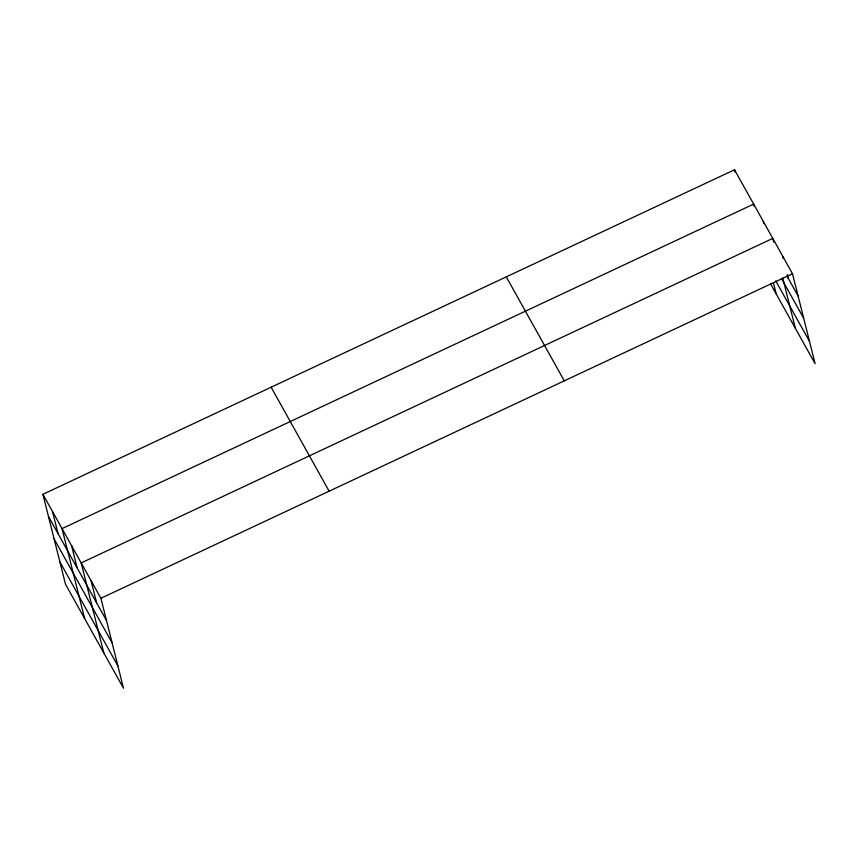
<?xml version="1.0" encoding="UTF-8"?>
<svg xmlns="http://www.w3.org/2000/svg" width="858" height="858" viewBox="0 0 858 858"><rect width="100%" height="100%" fill="white"/><g stroke="black" fill="none" stroke-linecap="round" stroke-linejoin="round"><path stroke-width="1.29" d="M42.9 494.305L100.901 598.283L123.488 688.234L65.498 584.244L42.9 494.305L734.512 169.766L792.502 273.756L815.1 363.695L770.495 283.73M100.901 598.283L792.502 273.756M787 276.104L798.09 295.989M781.434 278.4L803.71 318.339M775.729 280.834L809.491 341.355M506.274 276.866L564.274 380.845M271.128 387.205L329.129 491.194M48.488 516.537L106.489 620.527M54.097 538.888L112.098 642.867M59.878 561.904L117.878 665.894M782.646 256.081L783.268 258.548M787.301 274.614L788.234 278.314M773.723 242.106L772.79 238.395L81.178 562.934L103.775 652.874M782.743 278.013L795.377 328.346M763.223 221.235L763.835 223.713M754.268 206.553L753.646 204.086L62.044 528.614L84.631 618.564M773.433 282.861L776.243 294.026M734.512 169.766L735.134 172.243M91.045 580.609L96.622 602.852M71.611 545.774L77.199 568.017M52.467 511.465L58.054 533.697"/></g></svg>
